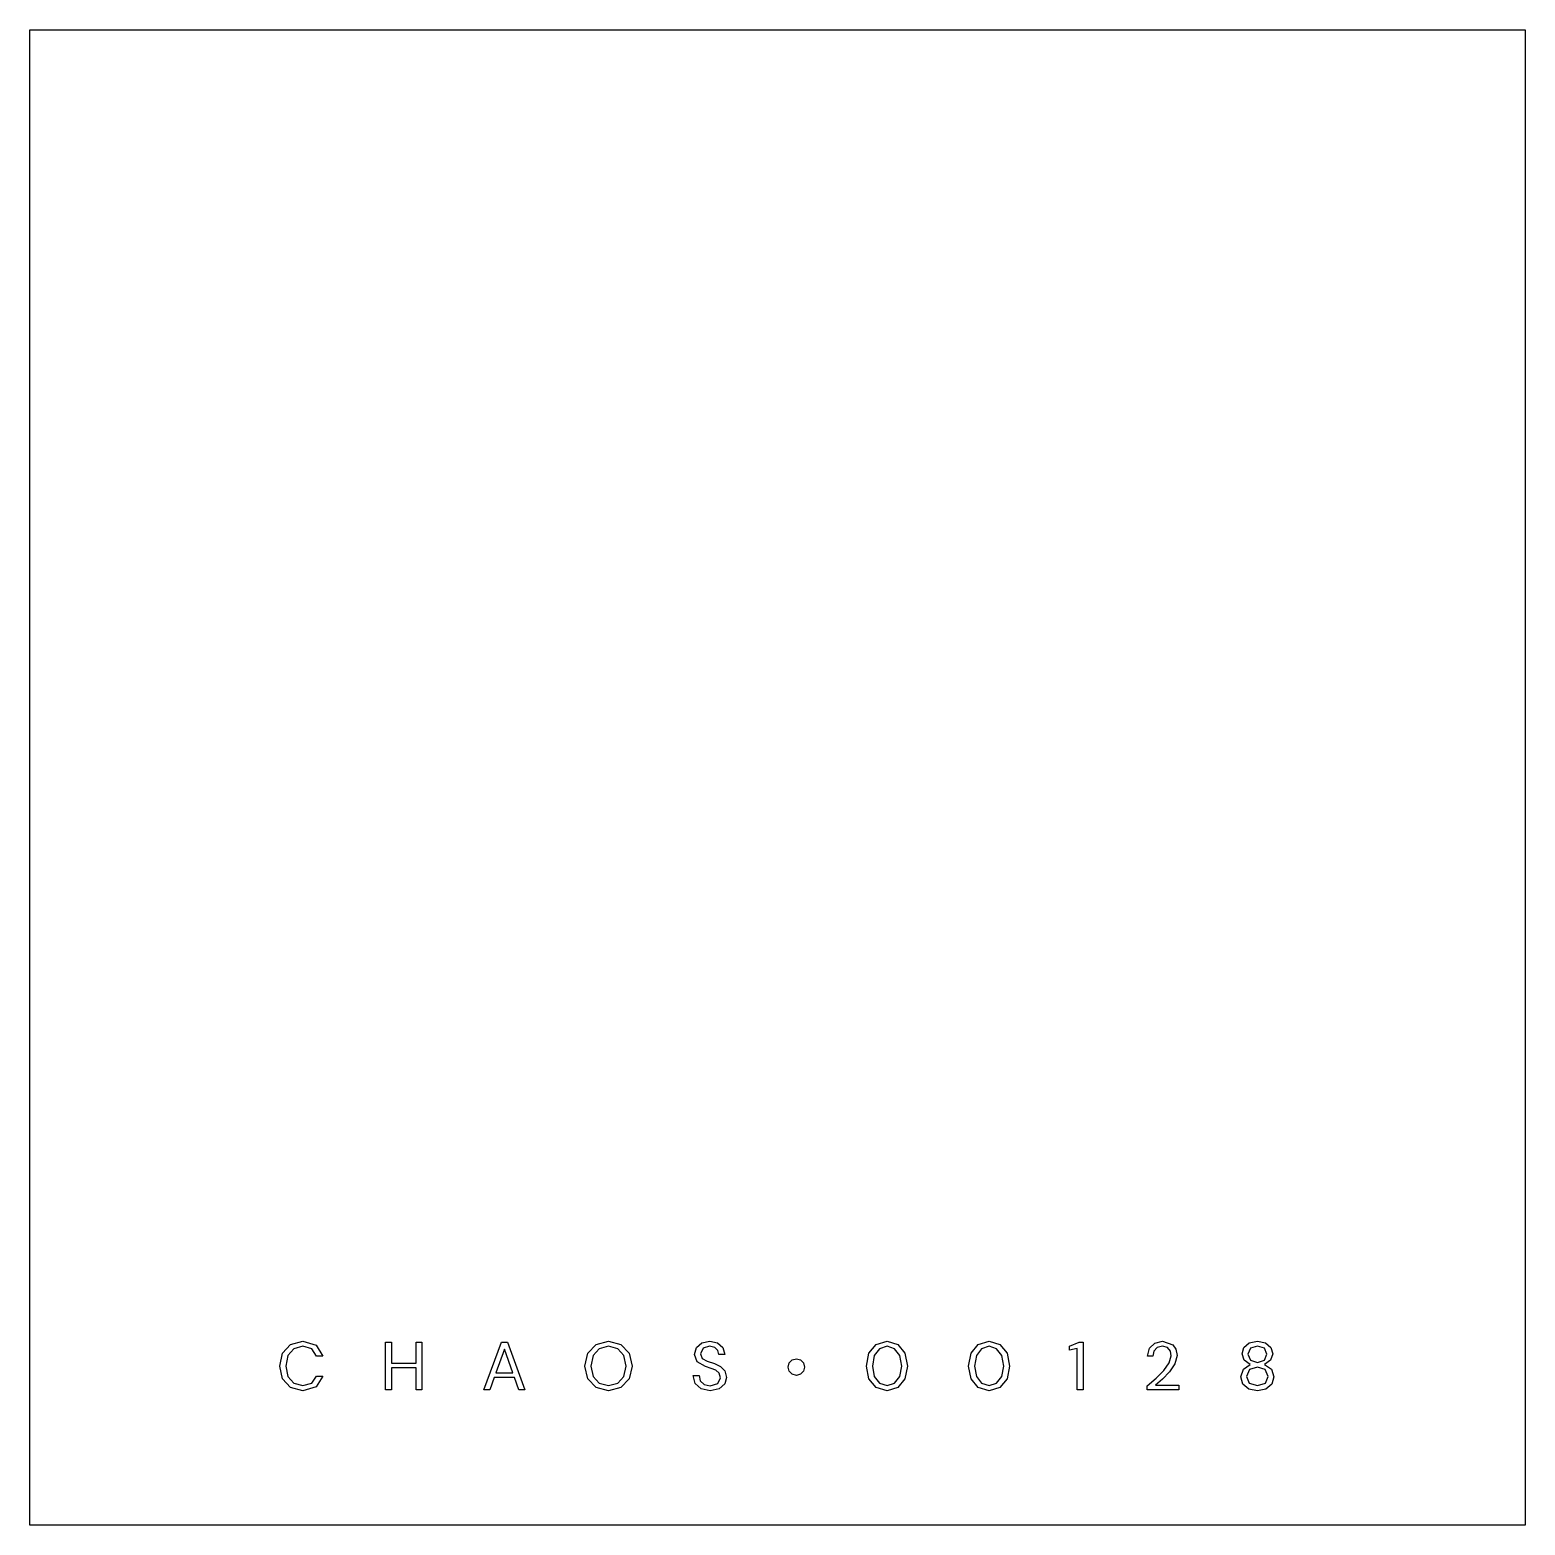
# Model space of a CAD drawing. Extents: x 0 to 92.4, y 0.2 to 92.6.
import ezdxf

# ---------------------------------------------------------------- set-up
doc = ezdxf.new("R2010")
doc.units = 0

msp = doc.modelspace()

# ---------------------------------------------------------------- linework, layer by layer
at = {"layer": 'Layer 1', "color": 7}
for points in [[(0, 92.6042), (92.427836, 92.6042), (92.427836, 0.176364), (0, 0.176364), (0, 92.6042)], [(0, 92.6042), (92.427836, 92.6042), (92.427836, 0.176364), (0, 0.176364), (0, 92.6042)], [(16.86385, 8.483031), (16.114196, 8.675956), (15.623614, 9.210635), (15.452738, 10.009898), (15.623614, 10.809161), (16.114196, 11.349352), (16.86385, 11.542277), (17.690673, 11.299742), (18.098573, 10.621747), (17.70721, 10.621747), (17.431602, 11.06272), (16.86385, 11.228084), (16.312634, 11.079256), (15.94332, 10.660332), (15.81654, 10.009898), (15.94332, 9.353951), (16.312634, 8.94054), (16.86385, 8.797224), (17.431602, 8.957076), (17.70721, 9.392536), (18.098573, 9.392536), (17.690673, 8.720053), (16.86385, 8.483031), (16.86385, 8.483031)], [(21.990993, 8.53264), (21.990993, 11.492668), (22.343771, 11.492668), (22.343771, 10.186287), (23.881663, 10.186287), (23.881663, 11.492668), (24.23444, 11.492668), (24.23444, 8.53264), (23.881663, 8.53264), (23.881663, 9.894143), (22.343771, 9.894143), (22.343771, 8.53264), (21.990993, 8.53264)], [(28.05278, 8.53264), (29.144187, 11.492668), (29.519013, 11.492668), (30.604908, 8.53264), (30.230081, 8.53264), (29.959986, 9.293318), (28.697702, 9.293318), (28.427606, 8.53264), (28.05278, 8.53264)], [(35.770959, 8.483031), (35.004769, 8.675956), (34.492139, 9.210635), (34.310238, 10.009898), (34.492139, 10.809161), (35.004769, 11.349352), (35.770959, 11.542277), (36.531637, 11.349352), (37.044267, 10.809161), (37.226168, 10.009898), (37.044267, 9.210635), (36.531637, 8.675956), (35.770959, 8.483031), (35.770959, 8.483031)], [(35.770959, 8.797224), (36.338711, 8.94054), (36.724562, 9.353951), (36.862366, 10.009898), (36.724562, 10.660332), (36.338711, 11.079256), (35.770959, 11.228084), (35.197695, 11.079256), (34.811844, 10.660332), (34.67404, 10.009898), (34.811844, 9.353951), (35.197695, 8.94054), (35.770959, 8.797224), (35.770959, 8.797224)], [(42.061472, 8.483031), (41.49372, 8.598786), (41.118893, 8.929515), (40.992113, 9.420097), (41.361428, 9.420097), (41.438598, 9.100392), (41.675621, 8.868882), (42.061472, 8.780687), (42.524493, 8.924003), (42.689857, 9.287805), (42.612687, 9.568925), (42.408737, 9.745314), (42.111081, 9.86107), (41.763815, 9.976825), (41.256697, 10.268969), (41.091332, 10.73199), (41.201575, 11.150914), (41.526792, 11.437546), (42.022887, 11.542277), (42.513468, 11.437546), (42.838686, 11.145402), (42.959953, 10.720966), (42.590639, 10.720966), (42.524493, 10.963501), (42.331567, 11.161939), (42.011862, 11.239109), (41.614987, 11.117841), (41.460647, 10.765063), (41.565378, 10.472919), (41.868546, 10.307554), (42.320543, 10.158726), (42.69537, 9.976825), (42.959953, 9.717754), (43.059172, 9.304342), (42.948929, 8.907467), (42.612687, 8.598786), (42.061472, 8.483031), (42.061472, 8.483031)], [(52.986234, 8.483031), (52.308238, 8.675956), (51.867266, 9.210635), (51.718438, 10.009898), (51.867266, 10.809161), (52.308238, 11.349352), (52.986234, 11.542277), (53.658717, 11.349352), (54.094177, 10.809161), (54.248517, 10.009898), (54.094177, 9.210635), (53.658717, 8.675956), (52.986234, 8.483031), (52.986234, 8.483031)], [(52.986234, 8.797224), (53.449255, 8.94054), (53.76896, 9.353951), (53.890227, 10.009898), (53.76896, 10.660332), (53.449255, 11.079256), (52.986234, 11.228084), (52.523212, 11.079256), (52.197995, 10.660332), (52.08224, 10.009898), (52.197995, 9.353951), (52.523212, 8.94054), (52.986234, 8.797224), (52.986234, 8.797224)], [(59.294634, 8.483031), (58.616638, 8.675956), (58.175666, 9.210635), (58.026838, 10.009898), (58.175666, 10.809161), (58.616638, 11.349352), (59.294634, 11.542277), (59.967117, 11.349352), (60.402577, 10.809161), (60.556917, 10.009898), (60.402577, 9.210635), (59.967117, 8.675956), (59.294634, 8.483031), (59.294634, 8.483031)], [(59.294634, 8.797224), (59.757655, 8.94054), (60.07736, 9.353951), (60.198627, 10.009898), (60.07736, 10.660332), (59.757655, 11.079256), (59.294634, 11.228084), (58.831612, 11.079256), (58.506395, 10.660332), (58.39064, 10.009898), (58.506395, 9.353951), (58.831612, 8.94054), (59.294634, 8.797224), (59.294634, 8.797224)], [(64.743137, 8.53264), (64.743137, 11.095793), (64.26358, 10.991062), (64.26358, 11.233597), (64.858892, 11.492668), (65.101427, 11.492668), (65.101427, 8.53264), (64.743137, 8.53264)], [(69.057683, 8.53264), (69.057683, 8.780687), (69.625436, 9.260245), (70.104993, 9.739802), (70.435723, 10.202823), (70.55699, 10.643796), (70.501868, 10.93594), (70.330992, 11.156426), (70.011287, 11.239109), (69.686069, 11.150914), (69.487632, 10.919404), (69.421486, 10.610723), (69.079732, 10.610723), (69.201, 11.112329), (69.537241, 11.432034), (70.016799, 11.542277), (70.656209, 11.321791), (70.846034, 11.045839), (70.909768, 10.660332), (70.777476, 10.136677), (70.446747, 9.646096), (70.011287, 9.199611), (69.581338, 8.830296), (71.014499, 8.830296), (71.014499, 8.53264), (69.057683, 8.53264)], [(75.879745, 8.483031), (75.35609, 8.587762), (74.986775, 8.89093), (74.854484, 9.337415), (75.014336, 9.822485), (75.43326, 10.109117), (75.063945, 10.368188), (74.931654, 10.754039), (75.047409, 11.150914), (75.372626, 11.437546), (75.879745, 11.542277), (76.386863, 11.437546), (76.71208, 11.150914), (76.827835, 10.754039), (76.695544, 10.368188), (76.320717, 10.109117), (76.745153, 9.822485), (76.905006, 9.337415), (76.767202, 8.89093), (76.403399, 8.587762), (75.879745, 8.483031), (75.879745, 8.483031)], [(75.879745, 10.235896), (76.309693, 10.3737), (76.469545, 10.737503), (76.309693, 11.112329), (75.879745, 11.239109), (75.449796, 11.112329), (75.295456, 10.737503), (75.449796, 10.3737), (75.879745, 10.235896), (75.879745, 10.235896)], [(28.807945, 9.57995), (29.855255, 9.57995), (29.3316, 11.046183), (28.807945, 9.57995)], [(47.382165, 9.431121), (47.128606, 9.497267), (46.941193, 9.684681), (46.875047, 9.93824), (46.941193, 10.197311), (47.128606, 10.384725), (47.382165, 10.45087), (47.641237, 10.384725), (47.823138, 10.197311), (47.889284, 9.93824), (47.823138, 9.684681), (47.641237, 9.497267), (47.382165, 9.431121), (47.382165, 9.431121)], [(75.879745, 8.797224), (76.381351, 8.951564), (76.546715, 9.359463), (76.364814, 9.789412), (75.879745, 9.93824), (75.394675, 9.789412), (75.212774, 9.359463), (75.378138, 8.951564), (75.879745, 8.797224), (75.879745, 8.797224)]]:
    msp.add_lwpolyline(points, close=True, dxfattribs=at)

doc.saveas('drawing.dxf')
